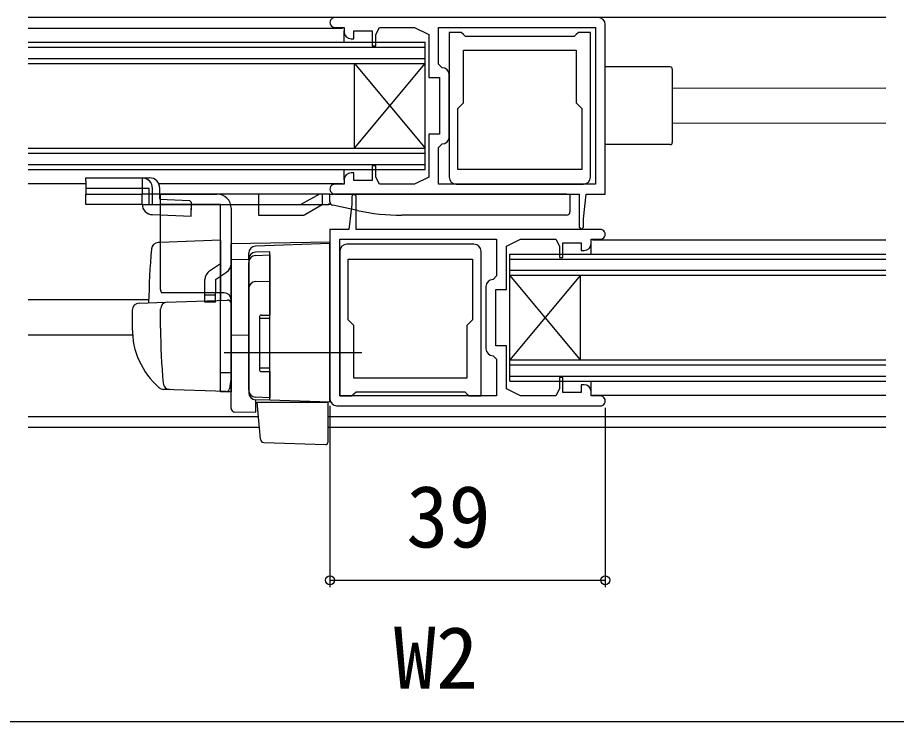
# Model space of a CAD drawing. Units: millimetres, scale not verified. Extents: x -525 to 525, y -782 to 777.
# Drawn here: x 18.3 to 142.8, y 537.3 to 637 of the extents above; entities that cross this region are included whole.
import ezdxf
from ezdxf.enums import TextEntityAlignment as Align

# ---------------------------------------------------------------- set-up
doc = ezdxf.new("R2010")
doc.units = ezdxf.units.MM
doc.header["$LTSCALE"] = 4
for name, color, linetype in [('0-2_YKK_11', 7, 'Continuous'), ('0-3_YKK_12', 2, 'Continuous'), ('0-4_YKK_13', 4, 'Continuous'), ('0-6_YKK_D', 6, 'Continuous')]:
    doc.layers.add(name, color=color, linetype=linetype)
doc.styles.add('ＭＳ ゴシック', font='')
doc.styles.get('ＭＳ ゴシック').set_extended_font_data('MS Gothic')

msp = doc.modelspace()

# ---------------------------------------------------------------- linework, layer by layer
at = {"layer": '0-2_YKK_11'}
for p, q in [((100.523, 637), (63.223, 637)), ((79.423, 620.1), (79.423, 628.9)), ((80.423, 613.4), (98.423, 613.4)), ((82.923, 604.901), (64.923, 604.901)), ((84.623, 598.901), (84.623, 590.101)), ((63.523, 582.001), (100.823, 582.001))]:
    msp.add_line(p, q, dxfattribs=at)
for points in [[(63.223, 612), (97.823, 612), (97.823, 607.3), (98.123, 607), (98.423, 607.3), (98.423, 608.5), (98.823, 612), (101.523, 612), (101.523, 636)], [(63.223, 635.6), (64.523, 635.6), (64.523, 635)], [(65.523, 634), (65.923, 634), (65.923, 635.1), (68.523, 635.1), (68.523, 633), (69.023, 633), (69.023, 634.6), (69.523, 635.6), (74.523, 635.6), (76.523, 634.6), (76.523, 628.5), (78.023, 628.5), (78.023, 620.5), (76.523, 620.5), (76.523, 614.4), (74.523, 613.4), (69.523, 613.4), (69.023, 614.4), (69.023, 616), (68.523, 616), (68.523, 613.9), (65.923, 613.9), (65.923, 615), (65.523, 615)], [(77.923, 635.6), (100.123, 635.6), (100.123, 613.4), (77.923, 613.4), (77.923, 618.6), (78.423, 619.1)], [(78.423, 629.9), (77.923, 630.4), (77.923, 635.6)], [(99.423, 614.4), (99.423, 634.9), (97.723, 634.9), (97.423, 634.6), (97.123, 634.3), (81.723, 634.3), (81.423, 634.6), (81.123, 634.9), (79.423, 634.9), (79.423, 614.4)], [(64.523, 614), (64.523, 613.4), (63.223, 613.4)], [(100.823, 607.001), (66.223, 607.001), (66.223, 611.701), (65.923, 612.001), (65.623, 611.701), (65.623, 610.501), (65.223, 607.001), (62.523, 607.001), (62.523, 583.001)], [(86.123, 583.401), (63.923, 583.401), (63.923, 605.601), (86.123, 605.601), (86.123, 600.401), (85.623, 599.901)], [(98.523, 585.001), (98.123, 585.001), (98.123, 583.901), (95.523, 583.901), (95.523, 586.001), (95.023, 586.001), (95.023, 584.401), (94.523, 583.401), (89.523, 583.401), (87.523, 584.401), (87.523, 590.501), (86.023, 590.501), (86.023, 598.501), (87.523, 598.501), (87.523, 604.601), (89.523, 605.601), (94.523, 605.601), (95.023, 604.601), (95.023, 603.001), (95.523, 603.001), (95.523, 605.101), (98.123, 605.101), (98.123, 604.001), (98.523, 604.001)], [(99.523, 605.001), (99.523, 605.601), (100.823, 605.601)], [(63.923, 603.901), (63.923, 583.401), (65.623, 583.401), (65.923, 583.701), (66.223, 584.001), (81.623, 584.001), (81.923, 583.701), (82.223, 583.401), (83.923, 583.401), (83.923, 603.901)], [(85.623, 589.101), (86.123, 588.601), (86.123, 583.401)], [(100.823, 583.401), (99.523, 583.401), (99.523, 584.001)]]:
    msp.add_lwpolyline(points, dxfattribs=at)
for points in [[(98.223, 615.5), (80.623, 615.5), (80.623, 624.1), (81.423, 624.9), (81.423, 632.4), (97.423, 632.4), (97.423, 624.9), (98.223, 624.1)], [(65.123, 602.801), (82.723, 602.801), (82.723, 594.201), (81.923, 593.401), (81.923, 585.901), (65.923, 585.901), (65.923, 593.401), (65.123, 594.201)]]:
    msp.add_lwpolyline(points, close=True, dxfattribs=at)
for centre, radius, start, end in [((63.223, 636.3), 0.7, 89.99999, 270.00001), ((100.523, 636), 1, 0.00001, 89.99999), ((65.523, 635), 1, 180.00001, 269.99999), ((78.423, 628.9), 1, 0.00001, 89.99999), ((78.423, 620.1), 1, 270.00001, 359.99999), ((65.523, 614), 1, 90.00001, 179.99999), ((80.423, 614.4), 1, 180.00001, 269.99999), ((98.423, 614.4), 1, 270.00001, 359.99999), ((63.223, 612.7), 0.7, 89.99999, 270.00001), ((100.823, 606.301), 0.7, 269.99999, 90.00001), ((64.923, 603.901), 1, 90.00001, 179.99999), ((82.923, 603.901), 1, 0.00001, 89.99999), ((98.523, 605.001), 1, 270.00001, 359.99999), ((85.623, 598.901), 1, 90.00001, 179.99999), ((85.623, 590.101), 1, 180.00001, 269.99999), ((98.523, 584.001), 1, 0.00001, 89.99999), ((63.523, 583.001), 1, 180.00001, 269.99999), ((100.823, 582.701), 0.7, 269.99999, 90.00001)]:
    msp.add_arc(centre, radius, start, end, dxfattribs=at)
at = {"layer": '0-3_YKK_12'}
for p, q in [((141.273, 637), (19.773, 637)), ((19.773, 635.5), (64.323, 635.5)), ((64.523, 633.5), (64.523, 635.1)), ((19.773, 633.5), (76.023, 633.5)), ((19.773, 632.8), (76.023, 632.8)), ((76.023, 615.5), (76.023, 633.5)), ((19.773, 631.2), (76.023, 631.2)), ((19.773, 630.5), (76.023, 630.5)), ((66.025, 618.5), (66.023, 630.5)), ((66.023, 630.5), (76.023, 618.5)), ((66.025, 618.5), (76.023, 630.5)), ((141.273, 627.012), (111.023, 626.977)), ((141.273, 622.029), (111.023, 621.994)), ((19.773, 618.5), (76.023, 618.5)), ((19.773, 617.8), (76.023, 617.8)), ((19.773, 616.2), (76.023, 616.2)), ((19.773, 615.5), (76.023, 615.5)), ((64.523, 614.013), (64.525, 615.5)), ((19.773, 613.5), (27.923, 613.5)), ((38.25, 613.5), (64.323, 613.5)), ((99.723, 605.501), (141.273, 605.501)), ((99.523, 603.501), (99.523, 604.974)), ((88.023, 603.501), (141.273, 603.501)), ((88.023, 585.501), (88.023, 603.501)), ((88.023, 602.801), (141.273, 602.801)), ((88.023, 601.201), (141.273, 601.201)), ((88.023, 600.501), (141.273, 600.501)), ((98.023, 588.501), (88.023, 600.501)), ((98.023, 600.501), (88.023, 588.501)), ((98.023, 588.501), (98.023, 600.501)), ((36.851, 597), (19.773, 597)), ((34.56, 592), (19.773, 592)), ((88.023, 588.501), (141.273, 588.501)), ((88.023, 587.801), (141.273, 587.801)), ((88.023, 586.201), (141.273, 586.201)), ((88.023, 585.501), (141.273, 585.501)), ((99.523, 584.003), (99.523, 585.501)), ((99.723, 583.501), (141.273, 583.501)), ((19.773, 580.5), (52.398, 580.5)), ((62.223, 580.5), (141.273, 580.5)), ((19.773, 579), (52.53, 579)), ((62.223, 579), (141.273, 579))]:
    msp.add_line(p, q, dxfattribs=at)
at = {"layer": '0-4_YKK_13'}
for p, q in [((110.723, 630), (101.523, 630)), ((111.023, 629.7), (111.023, 619.3)), ((110.723, 619), (101.523, 619)), ((27.923, 613.861), (27.923, 614.3)), ((27.923, 613.861), (27.923, 612)), ((35.923, 614.3), (36.923, 614.3)), ((35.923, 613.861), (35.923, 612)), ((35.923, 612.8), (27.923, 612.8)), ((36.923, 612.8), (35.923, 612.8)), ((36.923, 610.5), (36.923, 612.8)), ((37.39, 612), (37.39, 612.8)), ((38.423, 612), (38.423, 612.8)), ((62.524, 612), (35.923, 612)), ((35.923, 610.589), (35.923, 612)), ((37.39, 610.59), (37.39, 612)), ((38.423, 611.3), (38.423, 612)), ((38.423, 611.3), (42.624, 611.109)), ((38.523, 598.5), (38.523, 612)), ((38.523, 612), (46.523, 612)), ((52.423, 612), (52.423, 610.5)), ((61.022, 612), (58.422, 610.5)), ((61.423, 612), (61.423, 610.5)), ((96.024, 612), (63.024, 612)), ((96.024, 612), (96.524, 612)), ((96.524, 612), (96.524, 609.5)), ((35.923, 610.5), (62.368, 610.5)), ((47.023, 610.5), (38.523, 610.5)), ((42.624, 611.109), (42.914, 610.8)), ((42.854, 608.86), (42.905, 610.5)), ((42.905, 610.5), (42.914, 610.8)), ((47.023, 598), (47.023, 610.5)), ((52.423, 610.5), (52.423, 609)), ((59.055, 609.134), (61.423, 610.5)), ((62.368, 610.5), (62.473, 610.65)), ((62.678, 610.5), (62.368, 610.5)), ((62.473, 610.65), (62.573, 610.65)), ((62.573, 610.65), (62.678, 610.5)), ((62.678, 610.5), (62.73, 610.5)), ((66.417, 609.666), (62.92, 610.415)), ((37.377, 609.09), (42.854, 608.86)), ((48.523, 610), (48.523, 602.173)), ((52.423, 609), (58.555, 609)), ((96.024, 609), (72.703, 609)), ((38.523, 605.151), (38.197, 605.139)), ((47.023, 605.448), (38.523, 605.151)), ((47.023, 605.448), (47.023, 598)), ((62.523, 605.2), (48.523, 604.956)), ((62.523, 582.5), (62.523, 605.2)), ((48.523, 604.499), (48.523, 604.511)), ((48.523, 604.299), (48.523, 604.499)), ((62.523, 605), (51.988, 604.632)), ((54.023, 603.833), (51.988, 603.77)), ((54.023, 600.177), (54.023, 603.833)), ((48.523, 602.727), (51.023, 602.761)), ((51.023, 602.767), (51.023, 603.633)), ((51.023, 602.767), (51.023, 583.867)), ((51.988, 603.303), (54.023, 603.374)), ((54.023, 603.374), (54.023, 594.856)), ((45.478, 601.12), (47.023, 602.173)), ((48.523, 602.173), (48.523, 584)), ((51.023, 584.226), (51.023, 602.304)), ((46.323, 599.88), (47.868, 600.934)), ((54.023, 599.212), (54.023, 600.177)), ((46.323, 599.88), (46.323, 598)), ((51.988, 599.603), (54.023, 599.674)), ((47.523, 598), (38.657, 598)), ((44.823, 597.75), (46.323, 597.75)), ((46.323, 596.673), (46.323, 598)), ((47.023, 598), (47.023, 596.948)), ((35.488, 596.545), (39.276, 596.677)), ((39.276, 596.677), (48.006, 596.982)), ((48.523, 596.482), (48.523, 586)), ((34.523, 595.545), (34.523, 593)), ((38.523, 593), (38.523, 595.703)), ((52.523, 594.556), (52.523, 587.156)), ((54.023, 594.356), (52.523, 594.356)), ((52.823, 594.856), (54.023, 594.856)), ((48.523, 592.7), (48.523, 593.3)), ((48.523, 591.7), (48.523, 592.3)), ((51.023, 592), (48.523, 591.956)), ((67.023, 589.5), (47.523, 589.5)), ((48.523, 588.7), (48.523, 589.3)), ((48.523, 587.7), (48.523, 588.3)), ((48.523, 587.7), (48.523, 588.3)), ((48.523, 587.7), (48.523, 588.3)), ((48.523, 587.7), (48.523, 586)), ((48.523, 587.7), (48.523, 586)), ((48.523, 586.7), (47.023, 586.7)), ((54.023, 587.356), (52.523, 587.356)), ((52.823, 586.856), (54.023, 586.856)), ((54.023, 586.856), (54.023, 583.156)), ((48.485, 585.745), (48.291, 584.452)), ((48.523, 586), (48.485, 585.745)), ((39.783, 584.305), (38.934, 584.335)), ((47.779, 584.026), (38.95, 584.334)), ((54.023, 583.156), (51.988, 583.227)), ((54.023, 582.797), (51.988, 582.868)), ((51.988, 582.868), (51.988, 581.083)), ((49.015, 581.135), (51.988, 581.083)), ((52.539, 578.89), (52.499, 579.346)), ((52.681, 577.273), (52.539, 578.89)), ((62.223, 578.521), (62.223, 576.811)), ((53.162, 576.816), (61.913, 576.511))]:
    msp.add_line(p, q, dxfattribs=at)
for points in [[(27.923, 614.3), (35.923, 614.3), (35.923, 613.861)], [(35.923, 610.5), (27.923, 610.5), (27.923, 612), (35.923, 612)], [(62.524, 610.904), (62.524, 612), (63.024, 612)], [(48.523, 591.956), (48.523, 602.727), (48.523, 604.956)], [(46.323, 596.673), (44.823, 596.673), (44.823, 598), (44.823, 599.88)], [(62.523, 582.5), (54.023, 582.797), (54.023, 583.796), (54.023, 599.212)], [(48.523, 584), (47.023, 584), (47.023, 598)], [(48.523, 581.635), (48.523, 588.647), (48.523, 591.5), (48.523, 591.956)], [(52.499, 579.346), (52.223, 582.5), (52.254, 582.5)], [(52.254, 582.5), (62.223, 582.5), (62.223, 579.158), (62.223, 578.521)]]:
    msp.add_lwpolyline(points, dxfattribs=at)
for centre, radius, start, end in [((110.723, 629.7), 0.3, 0, 90), ((110.723, 619.3), 0.3, 270, 0), ((35.906, 612.817), 1.483, 359.35664, 89.34185), ((36.923, 612.8), 1.5, 0, 90), ((46.523, 610), 2, 0, 90), ((37.423, 610.589), 1.5, 180, 268.23761), ((63.024, 610.904), 0.5, 180, 257.90524), ((58.555, 610), 1, 270, 299.98), ((72.703, 639), 30, 257.90524, 270), ((96.024, 609.5), 0.5, 270, 0), ((38.232, 604.14), 1, 92, 175.1492), ((151.823, 594.5), 115, 175.1492, 178.95761), ((52.023, 603.633), 1, 92, 180), ((52.023, 602.771), 1, 91.97531, 180.18561), ((52.023, 602.304), 1, 92, 180), ((47.023, 602.173), 1.5, 304.28688, 0), ((46.323, 599.88), 1.5, 124.28688, 180), ((52.023, 598.604), 1, 92, 180), ((39.523, 598.5), 1, 180, 210), ((47.523, 597), 1, 0, 90), ((35.523, 595.545), 1, 92, 180), ((39.523, 595.703), 1, 92, 180), ((48.023, 596.482), 0.5, 0, 92), ((52.823, 594.556), 0.3, 90, 180), ((45.523, 592.9), 11, 179.4814, 229.17186), ((119.523, 593.012), 81, 180.00856, 185.53061), ((52.823, 587.156), 0.3, 180, 270), ((39.896, 585.302), 1, 185.53061, 268), ((38.985, 585.334), 1, 229.17186, 268), ((47.797, 584.526), 0.5, 268, 351.46923), ((52.023, 584.226), 1, 180, 268), ((52.023, 583.867), 1, 180, 268), ((49.023, 581.635), 0.5, 180, 196.57035), ((49.023, 581.635), 0.5, 180, 269), ((53.179, 577.316), 0.5, 185, 268.02699), ((61.923, 576.811), 0.3, 268, 0)]:
    msp.add_arc(centre, radius, start, end, dxfattribs=at)
msp.add_ellipse((38.923, 611.3), major_axis=(0, 9.5), ratio=0.421053, start_param=4.5538307, end_param=4.6280786, dxfattribs=at)
at = {"layer": '0-6_YKK_D'}
for p, q in [((62.523, 582.001), (62.523, 556.3)), ((101.523, 581.701), (101.523, 556.3)), ((62.523, 557.3), (101.523, 557.3)), ((-72.475, 537.3), (236.523, 537.3))]:
    msp.add_line(p, q, dxfattribs=at)
for centre in [(62.523, 557.3), (101.523, 557.3)]:
    msp.add_circle(centre, 0.637, dxfattribs=at)

# ---------------------------------------------------------------- texts
at = {"layer": '0-6_YKK_D', "style": 'ＭＳ ゴシック'}
for s, p in [('39', (73.33, 559.3)), ('W2', (71.558, 539.3))]:
    msp.add_text(s, height=8.798, dxfattribs=at).set_placement(p, align=Align.BOTTOM_LEFT)

doc.saveas('drawing.dxf')
